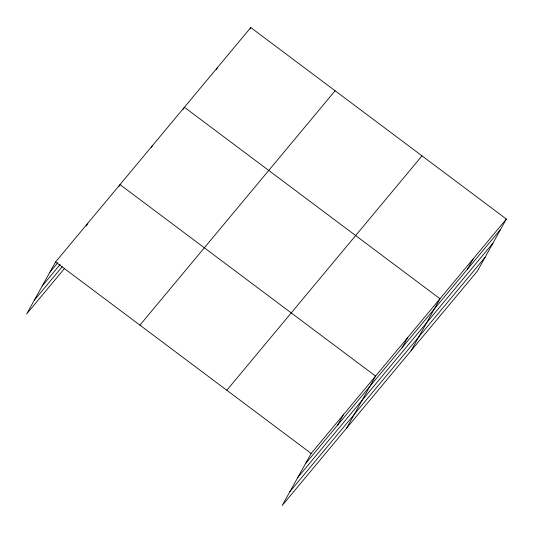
<?xml version="1.0" encoding="UTF-8"?>
<svg xmlns="http://www.w3.org/2000/svg" width="533" height="533" viewBox="0 0 533 533"><rect width="100%" height="100%" fill="white"/><g stroke="black" fill="none" stroke-linecap="round" stroke-linejoin="round"><path stroke-width="0.8" d="M506.35 219.056L311.165 453.456L282.23 505.444L477.415 271.044L506.35 219.056L250.77 27.556L55.585 261.956L26.65 313.944L64.666 268.292M86.266 226.025L87.792 223.28M118.852 186.663L119.998 184.605L375.578 376.105L346.637 428.092M151.439 147.301L152.205 145.929M183.265 109.312L184.411 107.253L439.985 298.753L411.05 350.741M216.445 69.463L217.591 67.405M250.01 28.929L250.77 27.556M337.629 425.087L343.372 414.781M402.042 347.736L407.778 337.429M467.428 269.212L473.171 258.905M49.849 272.263L57.771 262.756M42.194 286.021L60.142 264.461M34.305 300.192L62.288 266.587M139.926 325.15L335.11 90.75M226.825 390.263L422.009 155.863M305.429 463.763L500.614 229.363M297.767 477.521L492.958 243.121M289.885 491.692L485.07 257.292M55.585 261.956L311.165 453.456"/></g></svg>
